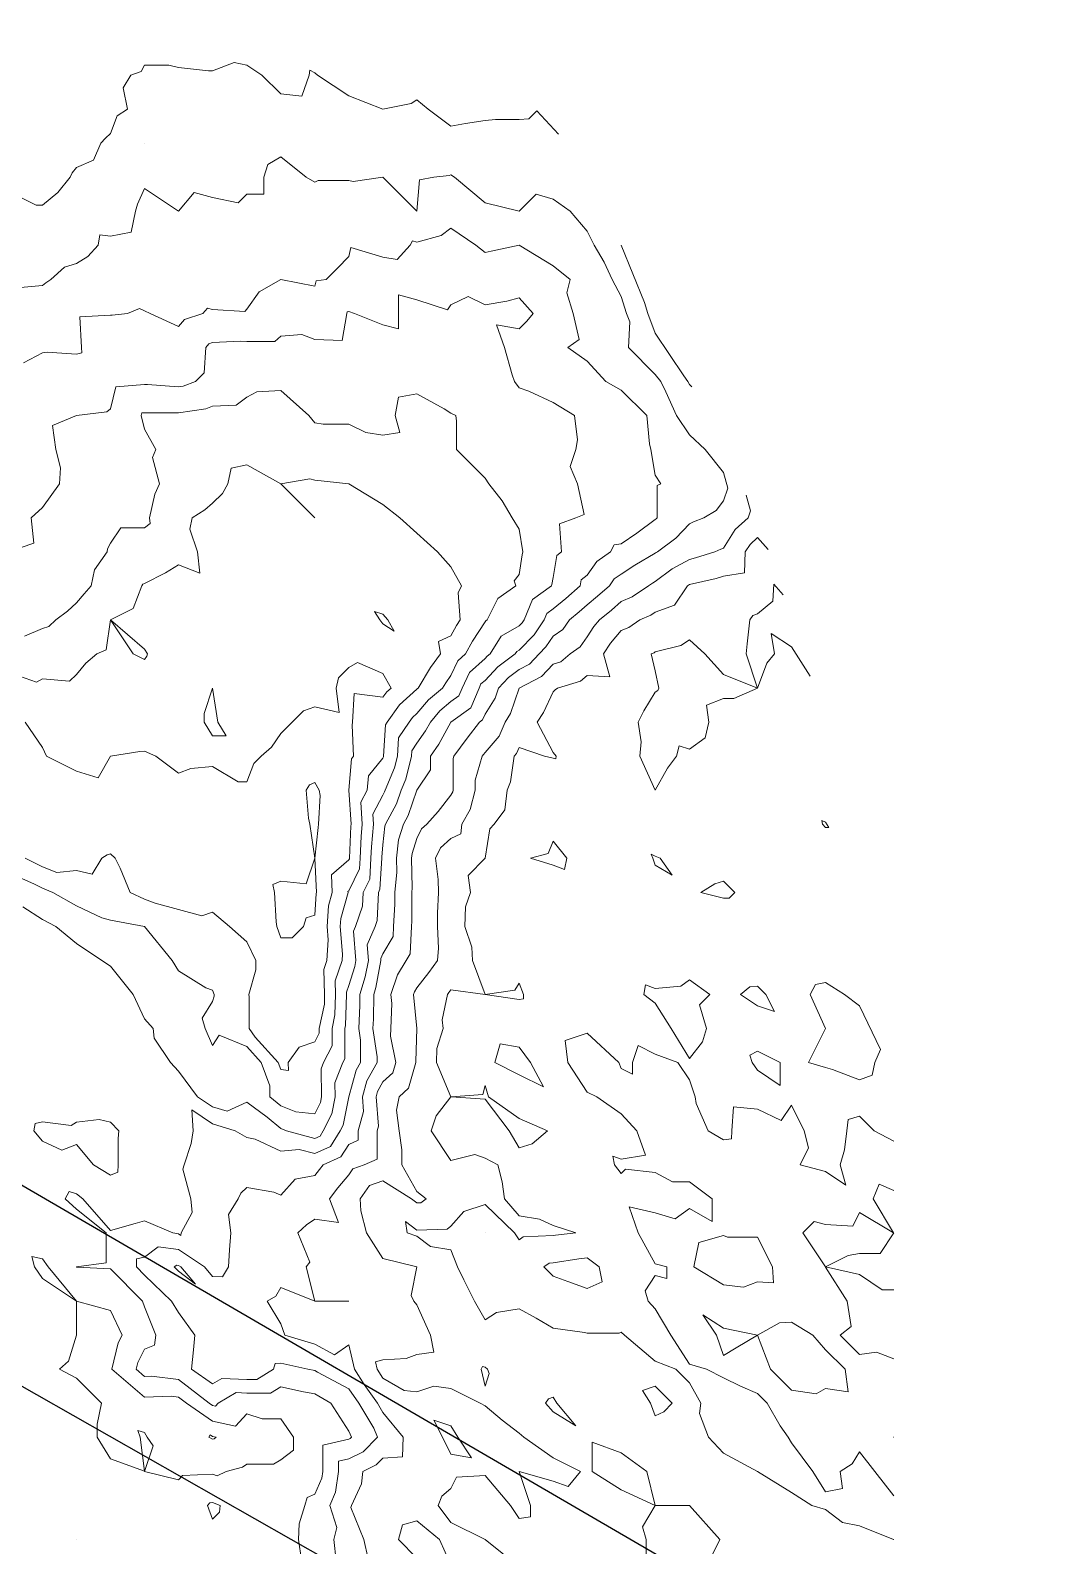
# Model space of a CAD drawing. Extents: x 532589 to 538856, y 6045658 to 6049082.
# Drawn here: x 538254 to 538856, y 6047187 to 6048073 of the extents above; entities that cross this region are included whole.
import ezdxf

# ---------------------------------------------------------------- set-up
doc = ezdxf.new("R2010")
doc.units = 0
doc.header["$LTSCALE"] = 5
doc.layers.add('C-TOPO-MAJR', color=7, linetype='Continuous', lineweight=15, true_color=0xd3aa5f)
doc.layers.add('C-TOPO-MINR', color=7, linetype='Continuous', lineweight=13, true_color=0xe9d5af)
doc.layers.add('F-RW', color=190, linetype='Continuous')

msp = doc.modelspace()

# ---------------------------------------------------------------- linework, layer by layer
at = {"layer": 'C-TOPO-MAJR', "color": 9, "true_color": 0xbfbfbf, "flags": 128}
for points, elevation in [([(538562.769, 6048012.048), (538550.149, 6048025.763), (538545.407, 6048021.025), (538539.72, 6048020.59), (538525.934, 6048020.59), (538519.812, 6048020.08), (538508.434, 6048018.181), (538499.904, 6048016.758), (538486.636, 6048026.712), (538479.995, 6048032.145), (538476.675, 6048030.033), (538460.087, 6048026.712), (538440.179, 6048034.456), (538421.931, 6048046.621), (538420.27, 6048047.866), (538417.424, 6048049.467), (538416.949, 6048046.621), (538412.799, 6048034.184), (538400.362, 6048035.559), (538389.3, 6048046.621), (538380.454, 6048052.307), (538373.217, 6048053.857), (538360.545, 6048049.111), (538358.055, 6048049.111), (538340.637, 6048051.048), (538334.944, 6048052.314), (538320.729, 6048052.314), (538318.736, 6048048.613), (538312.765, 6048046.621), (538308.292, 6048039.149), (538310.774, 6048026.712), (538304.801, 6048022.732), (538300.82, 6048012.497), (538297.974, 6048009.651), (538295.127, 6048006.804), (538290.866, 6047996.85), (538280.912, 6047992.589), (538278.422, 6047989.386), (538277.29, 6047986.896), (538269.965, 6047977.935), (538261.004, 6047970.609), (538257.382, 6047970.609), (538241.095, 6047978.75)], 4295), ([(538599.445, 6047947.079), (538613.019, 6047913.597), (538614.998, 6047907.262), (538619.353, 6047895.648), (538635.94, 6047870.767), (538638.465, 6047867.446), (538639.262, 6047865.785), (538640.795, 6047864.38)], 4295), ([(538504.05, 6047743.849), (538506.124, 6047747.996), (538499.904, 6047759.057), (538491.943, 6047767.904), (538479.995, 6047778.764), (538470.041, 6047787.812), (538460.087, 6047795.467), (538440.179, 6047807.721), (538420.27, 6047809.713), (538417.424, 6047810.567), (538400.362, 6047807.721), (538420.27, 6047787.812), (538400.362, 6047807.721), (538380.454, 6047818.782), (538371.405, 6047816.769), (538369.392, 6047807.721), (538366.232, 6047802.034), (538360.545, 6047796.352), (538355.947, 6047792.411), (538348.6, 6047787.812), (538347.28, 6047781.17), (538351.699, 6047767.904), (538353.074, 6047755.467), (538340.637, 6047760.249), (538333.052, 6047755.581), (538320.729, 6047749.419), (538319.732, 6047748.992), (538319.196, 6047747.996), (538314.093, 6047734.724), (538300.82, 6047728.087), (538320.729, 6047711.026), (538322.54, 6047708.179), (538322.057, 6047706.851), (538320.729, 6047704.858), (538314.093, 6047708.179), (538300.82, 6047728.087), (538298.33, 6047710.67), (538292.857, 6047708.179), (538286.345, 6047702.747), (538280.912, 6047696.234), (538276.928, 6047692.255), (538261.004, 6047693.703), (538257.488, 6047691.787), (538241.095, 6047697.459)], 4300), ([(538672.442, 6047801.085), (538675.097, 6047791.794), (538673.648, 6047787.812), (538666.094, 6047780.888), (538659.17, 6047770.118), (538657.576, 6047769.498), (538654.189, 6047767.904), (538642.881, 6047764.285), (538639.262, 6047763.481), (538629.308, 6047757.95), (538619.353, 6047750.486), (538617.78, 6047749.569), (538615.369, 6047747.996), (538605.902, 6047741.539), (538599.445, 6047738.808), (538593.756, 6047733.776), (538586.777, 6047728.087), (538583.422, 6047724.202), (538579.537, 6047718.133), (538575.452, 6047712.264), (538569.583, 6047708.179), (538564.179, 6047703.628), (538559.628, 6047702.28), (538552.874, 6047695.026), (538539.72, 6047688.271), (538534.744, 6047673.339), (538531.609, 6047668.363), (538527.979, 6047660.195), (538519.812, 6047650.668), (538518.863, 6047649.403), (538518.151, 6047648.454), (538514.03, 6047634.327), (538514.03, 6047628.546), (538511.134, 6047617.316), (538506.276, 6047608.638), (538505.592, 6047602.949), (538499.904, 6047600.253), (538493.821, 6047594.812), (538490.78, 6047588.729), (538492.319, 6047576.406), (538492.664, 6047568.821), (538492.112, 6047556.704), (538492.112, 6047548.913), (538492.664, 6047536.244), (538491.939, 6047529.004), (538487.022, 6047521.977), (538479.995, 6047513.081), (538478.501, 6047510.59), (538478.003, 6047509.096), (538479.995, 6047489.188), (538479.257, 6047470.017), (538479.409, 6047469.279), (538475.019, 6047454.347), (538469.566, 6047449.371), (538468.048, 6047441.41), (538469.698, 6047429.463), (538471.237, 6047418.313), (538471.237, 6047409.554), (538479.995, 6047393.916), (538485.428, 6047389.646), (538482.294, 6047387.347), (538479.995, 6047387.255), (538476.849, 6047389.646), (538460.087, 6047400.262), (538452.319, 6047397.414), (538446.816, 6047389.646), (538447.103, 6047382.721), (538450.452, 6047369.738), (538460.087, 6047354.805), (538479.995, 6047349.829), (538476.674, 6047333.242), (538478.183, 6047329.921), (538479.995, 6047327.707), (538487.96, 6047310.013), (538489.949, 6047300.059), (538479.995, 6047298.635), (538473.709, 6047296.391), (538460.087, 6047295.633), (538455.76, 6047294.432), (538456.77, 6047290.104), (538460.087, 6047284.867), (538472.524, 6047277.667), (538479.995, 6047276.837), (538489.949, 6047280.15), (538499.904, 6047278.727), (538516.965, 6047270.196), (538519.812, 6047268.663), (538529.766, 6047260.242), (538539.72, 6047252.778), (538542.567, 6047250.288), (538559.628, 6047238.34), (538575.55, 6047230.379), (538568.475, 6047221.533), (538559.628, 6047224.693), (538539.72, 6047230.379), (538546.356, 6047210.471), (538546.356, 6047203.835), (538539.72, 6047202.816), (538534.745, 6047210.471), (538519.812, 6047228.036), (538503.224, 6047227.059), (538499.904, 6047220.425), (538494.471, 6047215.904), (538492.432, 6047210.471), (538499.904, 6047200.517), (538519.812, 6047190.563), (538539.72, 6047174.639)], 4295), ([(538241.095, 6047580.491), (538256.028, 6047573.796), (538261.004, 6047571.308), (538267.126, 6047568.821), (538280.912, 6047561.03), (538295.841, 6047553.892), (538300.82, 6047552.648), (538320.729, 6047548.913), (538336.846, 6047529.004), (538340.637, 6047522.882), (538356.559, 6047513.082), (538360.545, 6047511.586), (538361.542, 6047509.096), (538361.542, 6047508.1), (538360.545, 6047505.109), (538354.423, 6047495.31), (538356.123, 6047489.188), (538360.545, 6047479.233), (538364.336, 6047485.397), (538380.454, 6047478.68), (538388.915, 6047469.279), (538393.99, 6047455.743), (538393.99, 6047449.371), (538400.362, 6047444.061), (538409.212, 6047440.521), (538420.27, 6047439.417), (538423.588, 6047446.054), (538424.251, 6047449.371), (538423.928, 6047465.622), (538425.391, 6047469.279), (538430.412, 6047479.045), (538430.412, 6047489.188), (538432.091, 6047497.275), (538432.472, 6047509.096), (538432.215, 6047517.059), (538436.196, 6047529.004), (538436.445, 6047532.738), (538435.201, 6047548.913), (538435.473, 6047553.618), (538439.715, 6047568.821), (538439.693, 6047569.307), (538440.179, 6047569.727), (538446.419, 6047582.489), (538446.815, 6047588.729), (538447.418, 6047601.398), (538448.011, 6047608.638), (538447.164, 6047621.56), (538450.941, 6047628.546), (538451.626, 6047637.007), (538460.087, 6047647.347), (538460.414, 6047648.127), (538460.494, 6047648.454), (538461.618, 6047666.832), (538462.654, 6047668.363), (538469.853, 6047678.505), (538479.995, 6047687.559), (538480.322, 6047687.944), (538480.707, 6047688.271), (538487.958, 6047700.216), (538493.777, 6047708.179), (538492.664, 6047715.419), (538499.904, 6047718.797), (538503.145, 6047724.846), (538505.264, 6047728.087), (538504.05, 6047743.849)], 4300), ([(538521.235, 6047290.104), (538519.812, 6047291.277), (538518.279, 6047291.637), (538517.598, 6047290.104), (538519.812, 6047280.15), (538522.302, 6047287.614), (538521.235, 6047290.104)], 4295), ([(538561.843, 6047270.196), (538559.628, 6047273.818), (538556.972, 6047272.853), (538555.201, 6047270.196), (538559.628, 6047265.215), (538572.901, 6047256.924), (538561.843, 6047270.196)], 4295), ([(538361.376, 6047249.457), (538362.537, 6047250.288), (538360.545, 6047250.741), (538359.122, 6047251.711), (538358.332, 6047250.288), (538360.545, 6047249.239), (538361.376, 6047249.457)], 4300), ([(538503.888, 6047250.288), (538499.904, 6047256.928), (538489.949, 6047260.242), (538494.924, 6047250.288), (538499.904, 6047240.334), (538511.849, 6047238.343), (538503.888, 6047250.288)], 4295), ([(538651.208, 6047178.616), (538657.178, 6047190.563), (538639.262, 6047210.471), (538619.353, 6047210.471), (538614.373, 6047230.379), (538599.445, 6047241.24), (538582.383, 6047247.441), (538582.383, 6047230.379), (538599.445, 6047219.519), (538619.353, 6047210.471), (538611.882, 6047198.034), (538613.921, 6047190.563), (538613.921, 6047176.087), (538612.713, 6047170.654), (538619.353, 6047160.7), (538629.308, 6047160.7), (538639.262, 6047156.722), (538650.877, 6047159.04), (538649.982, 6047170.654), (538651.208, 6047178.616)], 4295), ([(538499.904, 6047175.632), (538493.263, 6047190.563), (538479.995, 6047201.423), (538471.464, 6047199.094), (538469.135, 6047190.563), (538479.995, 6047179.703)], 4295)]:
    msp.add_lwpolyline(points, dxfattribs=dict(at, elevation=elevation))
at = {"layer": 'C-TOPO-MINR', "color": 254, "true_color": 0xd9d9d9, "flags": 128}
for points, elevation in [([(538320.732, 6048006.804), (538320.729, 6048006.806), (538320.728, 6048006.805), (538320.727, 6048006.804), (538320.729, 6048006.792), (538320.733, 6048006.799), (538320.732, 6048006.804)], 4296), ([(538602.556, 6047907.262), (538599.445, 6047917.219), (538594.209, 6047927.171), (538589.493, 6047937.122), (538583.518, 6047947.079), (538579.537, 6047955.375), (538569.584, 6047966.987), (538559.628, 6047973.957), (538549.673, 6047976.943), (538539.72, 6047966.991), (538539.717, 6047966.99), (538519.812, 6047971.961), (538501.898, 6047986.896), (538499.904, 6047988.226), (538498.853, 6047987.946), (538489.937, 6047986.896), (538481.526, 6047985.365), (538479.995, 6047967.012), (538460.111, 6047986.896), (538460.087, 6047986.898), (538460.085, 6047986.897), (538460.063, 6047986.896), (538442.666, 6047984.408), (538440.179, 6047984.905), (538422.261, 6047984.905), (538420.27, 6047984.053), (538415.292, 6047986.896), (538400.362, 6047998.836), (538392.897, 6047994.361), (538390.414, 6047986.896), (538390.414, 6047976.935), (538380.454, 6047976.935), (538375.48, 6047971.961), (538360.545, 6047974.951), (538349.683, 6047977.85), (538340.637, 6047966.992), (538340.625, 6047966.999), (538320.729, 6047980.257), (538316.538, 6047971.178), (538315.42, 6047966.987), (538312.984, 6047954.824), (538300.82, 6047952.388), (538294.696, 6047953.203), (538293.582, 6047947.079), (538287.547, 6047940.444), (538280.912, 6047936.36), (538273.884, 6047934.199), (538265.981, 6047927.171), (538262.995, 6047925.179), (538261.004, 6047923.549), (538246.075, 6047922.191)], 4296), ([(538571.393, 6047907.262), (538567.593, 6047919.206), (538569.587, 6047927.171), (538559.628, 6047935.136), (538539.726, 6047947.079), (538539.72, 6047947.081), (538539.717, 6047947.082), (538539.704, 6047947.079), (538523.326, 6047943.565), (538519.812, 6047942.813), (538514.381, 6047947.079), (538499.904, 6047957.032), (538494.216, 6047952.766), (538479.995, 6047948.888), (538477.342, 6047949.732), (538476.016, 6047947.079), (538468.468, 6047938.697), (538460.087, 6047940.154), (538441.421, 6047945.836), (538440.179, 6047940.446), (538433.548, 6047933.801), (538426.904, 6047927.171), (538421.174, 6047926.267), (538420.27, 6047923.194), (538400.41, 6047927.171), (538400.362, 6047927.175), (538400.359, 6047927.174), (538400.355, 6047927.171), (538387.786, 6047919.838), (538380.454, 6047909.746), (538379.286, 6047908.43), (538360.545, 6047909.473), (538357.485, 6047910.322), (538354.863, 6047907.262), (538344.193, 6047903.706), (538340.637, 6047899.602), (538324.038, 6047907.262), (538320.729, 6047908.681), (538317.89, 6047910.101), (538310.781, 6047907.262), (538301.867, 6047906.216), (538300.82, 6047906.158), (538283.007, 6047905.167), (538283.899, 6047887.354), (538284.056, 6047884.21), (538280.912, 6047883.372), (538263.847, 6047884.511), (538261.004, 6047884.292), (538250.054, 6047878.396)], 4297), ([(538548.02, 6047907.262), (538539.72, 6047916.312), (538532.607, 6047914.375), (538519.812, 6047912.24), (538509.856, 6047917.219), (538499.904, 6047912.235), (538497.915, 6047909.251), (538479.995, 6047915.224), (538469.14, 6047918.118), (538469.14, 6047907.262), (538469.14, 6047898.21), (538460.087, 6047900.626), (538443.492, 6047907.262), (538440.179, 6047908.309), (538439.275, 6047908.166), (538439.009, 6047907.262), (538436.196, 6047891.337), (538420.27, 6047892.096), (538412.61, 6047895.015), (538400.362, 6047893.993), (538396.899, 6047890.817), (538380.454, 6047890.817), (538376.833, 6047890.975), (538360.545, 6047890.198), (538358.412, 6047889.487), (538356.564, 6047887.354), (538355.567, 6047872.424), (538350.59, 6047867.446), (538343.292, 6047864.791), (538340.637, 6047864.383), (538322.386, 6047865.788), (538320.729, 6047865.788), (538303.883, 6047864.383), (538300.82, 6047851.514), (538298.611, 6047849.747), (538280.961, 6047847.537), (538280.924, 6047847.525), (538280.912, 6047847.533), (538266.861, 6047841.68), (538268.967, 6047827.629), (538271.621, 6047817.011), (538270.957, 6047807.721), (538261.004, 6047793.787), (538254.368, 6047787.812), (538256.029, 6047772.879), (538241.12, 6047767.904)], 4298), ([(538412.531, 6047178.394), (538410.791, 6047190.563), (538411.22, 6047199.613), (538414.413, 6047210.471), (538415.745, 6047214.996), (538420.27, 6047217.108), (538424.334, 6047226.316), (538424.901, 6047230.379), (538424.901, 6047245.657), (538440.179, 6047249.15), (538440.944, 6047249.522), (538441.71, 6047250.288), (538440.179, 6047253.907), (538429.639, 6047270.196), (538420.27, 6047275.688), (538413.634, 6047276.832), (538400.362, 6047279.829), (538394.389, 6047276.169), (538380.454, 6047276.169), (538374.232, 6047276.418), (538363.863, 6047270.196), (538362.302, 6047268.44), (538360.545, 6047268.839), (538358.555, 6047270.196), (538340.637, 6047283.978), (538324.826, 6047286.007), (538320.729, 6047285.883), (538315.753, 6047290.104), (538316.748, 6047294.085), (538320.729, 6047301.713), (538326.585, 6047304.156), (538327.367, 6047310.013), (538320.729, 6047326.612), (538319.626, 6047329.921), (538300.82, 6047348.726), (538280.915, 6047349.826), (538280.912, 6047349.827), (538280.91, 6047349.829), (538280.905, 6047349.836), (538280.912, 6047349.836), (538298.337, 6047352.313), (538298.337, 6047369.738), (538280.912, 6047383.674), (538274.275, 6047389.646), (538276.647, 6047393.911), (538280.912, 6047392.631), (538284.645, 6047389.646), (538300.82, 6047371.156), (538315.197, 6047375.269), (538320.729, 6047376.849), (538337.324, 6047369.738), (538340.637, 6047369.275), (538342.057, 6047368.318), (538342.166, 6047369.738), (538348.599, 6047381.684), (538347.877, 6047389.646), (538343.125, 6047407.066), (538343.954, 6047409.554), (538348.1, 6047421.999), (538349.168, 6047429.463), (538348.297, 6047441.71), (538360.545, 6047433.444), (538373.815, 6047429.463), (538380.454, 6047425.48), (538385.431, 6047424.485), (538400.362, 6047417.518), (538411.222, 6047418.602), (538420.27, 6047416.19), (538429.459, 6047420.274), (538435.202, 6047429.463), (538436.86, 6047432.781), (538440.178, 6047449.371), (538440.178, 6047449.372), (538440.179, 6047449.374), (538444.533, 6047464.925), (538446.976, 6047469.279), (538446.976, 6047482.39), (538445.985, 6047489.188), (538446.55, 6047502.725), (538446.68, 6047509.096), (538449.822, 6047519.361), (538451.607, 6047529.004), (538450.929, 6047538.162), (538455.537, 6047548.913), (538456.699, 6047552.301), (538457.432, 6047568.821), (538458.304, 6047570.604), (538459.455, 6047588.729), (538459.484, 6047589.332), (538460.087, 6047596.688), (538461.282, 6047607.443), (538461.659, 6047608.638), (538467.982, 6047620.651), (538470.736, 6047628.546), (538473.469, 6047635.073), (538476.746, 6047648.454), (538476.933, 6047651.517), (538479.995, 6047656.038), (538485.069, 6047663.289), (538487.838, 6047668.363), (538493.377, 6047674.889), (538499.904, 6047680.428), (538504.443, 6047683.731), (538506.373, 6047688.271), (538510.701, 6047697.381), (538519.812, 6047705.609), (538521.057, 6047706.934), (538522.762, 6047708.179), (538529.313, 6047718.586), (538539.72, 6047724.531), (538541.467, 6047726.34), (538542.649, 6047728.087), (538547.6, 6047740.116), (538558.636, 6047747.996), (538558.765, 6047748.859), (538559.628, 6047752.962), (538561.762, 6047765.771), (538564.607, 6047767.904), (538563.248, 6047784.193), (538572.912, 6047787.812), (538577.732, 6047789.618), (538573.849, 6047807.721), (538569.584, 6047817.673), (538572.906, 6047827.629), (538573.854, 6047833.312), (538572.075, 6047847.537), (538559.628, 6047855.198), (538545.403, 6047861.763), (538539.72, 6047863.829), (538537.067, 6047867.446), (538535.741, 6047871.425), (538531.186, 6047887.354), (538526.447, 6047900.627), (538539.72, 6047898.213), (538544.246, 6047902.736), (538548.02, 6047907.262)], 4298), ([(538432.715, 6047178.118), (538431.331, 6047190.563), (538433.254, 6047197.487), (538429.053, 6047210.471), (538432.46, 6047218.19), (538434.161, 6047230.379), (538434.161, 6047236.397), (538440.179, 6047237.773), (538448.601, 6047241.865), (538457.023, 6047250.288), (538454.777, 6047255.598), (538446.098, 6047270.196), (538440.179, 6047278.619), (538421.927, 6047288.448), (538420.27, 6047289.419), (538416.293, 6047290.104), (538400.362, 6047293.567), (538397.044, 6047293.423), (538396.17, 6047290.104), (538386.426, 6047284.132), (538380.454, 6047284.132), (538365.937, 6047284.713), (538360.545, 6047281.478), (538348.221, 6047290.104), (538349.293, 6047301.356), (538350.116, 6047310.013), (538340.637, 6047323.283), (538336.488, 6047329.921), (538320.729, 6047345.053), (538315.953, 6047349.829), (538315.953, 6047354.605), (538320.729, 6047355.516), (538328.799, 6047361.667), (538340.637, 6047360.016), (538355.741, 6047349.829), (538360.545, 6047344.257), (538366.35, 6047344.025), (538369.834, 6047349.829), (538370.499, 6047359.784), (538371.163, 6047369.738), (538369.737, 6047380.455), (538375.479, 6047389.646), (538377.136, 6047392.963), (538380.454, 6047396.281), (538396.385, 6047393.623), (538400.362, 6047391.856), (538408.742, 6047401.174), (538420.27, 6047403.333), (538422.961, 6047406.863), (538425.248, 6047409.554), (538435.585, 6047414.148), (538440.179, 6047421.499), (538445.709, 6047423.932), (538445.709, 6047429.463), (538448.834, 6047440.715), (538448.141, 6047449.371), (538450.754, 6047458.704), (538456.689, 6047469.279), (538456.689, 6047472.678), (538454.28, 6047489.188), (538454.513, 6047494.762), (538454.806, 6047509.096), (538456.043, 6047513.139), (538458.981, 6047529.004), (538458.892, 6047530.199), (538460.087, 6047532.986), (538466.06, 6047542.939), (538466.375, 6047548.913), (538467.054, 6047561.853), (538467.054, 6047568.821), (538468.232, 6047580.584), (538468.051, 6047588.729), (538469.245, 6047599.48), (538472.137, 6047608.638), (538474.847, 6047613.786), (538479.995, 6047628.543), (538479.997, 6047628.544), (538479.998, 6047628.546), (538487.959, 6047640.491), (538487.959, 6047648.454), (538492.876, 6047655.482), (538499.904, 6047668.36), (538499.905, 6047668.361), (538499.906, 6047668.363), (538511.429, 6047676.746), (538516.328, 6047688.271), (538517.45, 6047690.632), (538519.812, 6047692.765), (538527.278, 6047700.713), (538537.508, 6047708.179), (538538.363, 6047709.537), (538539.72, 6047710.312), (538548.453, 6047719.355), (538554.359, 6047728.087), (538555.895, 6047731.821), (538559.628, 6047734.486), (538567.046, 6047740.578), (538575.388, 6047747.996), (538575.98, 6047751.552), (538579.537, 6047754.219), (538585.152, 6047762.289), (538593.222, 6047767.904), (538595.296, 6047772.053), (538599.445, 6047772.646), (538608.547, 6047778.711), (538619.353, 6047786.819), (538619.921, 6047787.245), (538620.457, 6047787.812), (538620.457, 6047806.618), (538622.663, 6047807.721), (538619.353, 6047812.687), (538616.756, 6047827.629), (538616.035, 6047830.948), (538614.374, 6047847.537), (538599.445, 6047862.467), (538590.395, 6047867.446), (538579.537, 6047879.391), (538568.158, 6047887.354), (538574.852, 6047892.039), (538571.393, 6047907.262)], 4297), ([(538451.554, 6047179.187), (538449.027, 6047190.563), (538441.425, 6047209.224), (538441.713, 6047210.471), (538447.515, 6047223.043), (538448.376, 6047230.379), (538456.258, 6047234.209), (538460.087, 6047238.038), (538471.463, 6047238.911), (538471.885, 6047250.288), (538460.087, 6047264.767), (538456.859, 6047270.196), (538449.229, 6047281.054), (538443.497, 6047290.104), (538440.179, 6047304.323), (538431.883, 6047298.4), (538420.27, 6047304.653), (538402.855, 6047310.013), (538400.362, 6047316.657), (538392.394, 6047329.921), (538397.517, 6047332.766), (538400.362, 6047337.889), (538420.258, 6047329.921), (538420.27, 6047329.918), (538420.282, 6047329.909), (538440.179, 6047329.909), (538440.182, 6047329.918), (538440.181, 6047329.921), (538440.179, 6047329.922), (538440.154, 6047329.945), (538420.27, 6047329.945), (538415.292, 6047349.829), (538417.427, 6047352.672), (538410.318, 6047369.738), (538415.493, 6047374.515), (538420.27, 6047377.701), (538434.049, 6047375.867), (538428.802, 6047389.646), (538433.723, 6047396.102), (538440.179, 6047403.698), (538442.607, 6047407.126), (538449.229, 6047409.554), (538456.77, 6047412.872), (538456.77, 6047429.463), (538457.491, 6047432.059), (538456.104, 6047449.371), (538456.976, 6047452.482), (538460.087, 6047458.027), (538465.97, 6047463.397), (538467.699, 6047469.279), (538464.511, 6047484.763), (538464.682, 6047489.188), (538465.249, 6047503.933), (538464.733, 6047509.096), (538468.547, 6047520.544), (538473.624, 6047529.004), (538476.014, 6047532.986), (538476.853, 6047548.913), (538477.009, 6047551.898), (538477.009, 6047568.821), (538477.281, 6047571.535), (538476.899, 6047588.729), (538477.208, 6047591.516), (538479.995, 6047600.342), (538482.76, 6047605.872), (538485.851, 6047608.638), (538492.439, 6047616.102), (538499.904, 6047625.705), (538500.923, 6047627.526), (538501.186, 6047628.546), (538501.186, 6047647.172), (538501.56, 6047648.454), (538509.384, 6047658.882), (538516.492, 6047668.363), (538518.414, 6047669.761), (538519.812, 6047673.049), (538525.695, 6047682.388), (538527.655, 6047688.271), (538533.499, 6047694.492), (538539.72, 6047699.032), (538545.764, 6047702.136), (538551.391, 6047708.179), (538555.438, 6047712.37), (538559.628, 6047718.566), (538565.243, 6047722.473), (538569.15, 6047728.087), (538574.853, 6047732.771), (538579.537, 6047736.936), (538585.63, 6047741.902), (538592.519, 6047747.996), (538595.361, 6047752.08), (538599.445, 6047754.921), (538607.302, 6047760.047), (538619.353, 6047767.073), (538619.828, 6047767.429), (538620.683, 6047767.904), (538631.298, 6047775.868), (538639.262, 6047784.301), (538641.649, 6047785.425), (538647.787, 6047787.812), (538654.976, 6047792.006), (538659.17, 6047797.771), (538661.824, 6047805.067), (538659.17, 6047814.356), (538648.553, 6047827.629), (538639.262, 6047836.34), (538631.795, 6047847.537), (538625.477, 6047861.322), (538622.538, 6047867.446), (538619.353, 6047871.636), (538603.635, 6047887.354), (538604.422, 6047902.286), (538602.556, 6047907.262)], 4296), ([(538541.452, 6047766.172), (538541.817, 6047767.904), (538539.72, 6047781.168), (538535.734, 6047787.812), (538529.754, 6047797.779), (538522.023, 6047807.721), (538519.812, 6047811.038), (538503.221, 6047827.629), (538503.221, 6047844.22), (538502.747, 6047847.537), (538499.904, 6047848.959), (538495.922, 6047851.519), (538479.995, 6047860.207), (538469.276, 6047858.256), (538467.325, 6047847.537), (538470.036, 6047837.588), (538460.087, 6047836.165), (538450.127, 6047837.589), (538440.179, 6047842.563), (538425.244, 6047842.563), (538420.27, 6047843.273), (538416.759, 6047847.537), (538400.362, 6047862.207), (538386.427, 6047861.473), (538380.454, 6047858.256), (538374.394, 6047853.597), (538360.545, 6047852.966), (538356.564, 6047851.518), (538340.637, 6047849.069), (538338.977, 6047849.197), (538320.729, 6047849.197), (538319.197, 6047849.069), (538318.832, 6047847.537), (538320.729, 6047839.569), (538327.363, 6047827.629), (538325.32, 6047823.038), (538329.577, 6047807.721), (538326.856, 6047801.593), (538323.571, 6047787.812), (538324.045, 6047784.496), (538320.729, 6047781.842), (538306.79, 6047781.842), (538300.82, 6047772.883), (538299.162, 6047769.563), (538298.829, 6047767.904), (538291.45, 6047757.366), (538289.445, 6047747.996), (538285.507, 6047743.401), (538280.912, 6047738.04), (538275.719, 6047733.28), (538268.967, 6047728.087), (538264.796, 6047724.296), (538261.004, 6047723.111), (538250.617, 6047718.566)], 4299), ([(538685.272, 6047769.232), (538679.078, 6047776.199), (538674.751, 6047772.232), (538671.968, 6047767.904), (538671.527, 6047755.548), (538659.17, 6047753.572), (538654.946, 6047752.22), (538639.262, 6047748.735), (538638.787, 6047748.471), (538638.153, 6047747.996), (538630.633, 6047736.716), (538619.353, 6047732.613), (538616.663, 6047730.778), (538610.303, 6047728.087), (538603.869, 6047723.664), (538599.445, 6047721.802), (538593.132, 6047714.492), (538589.091, 6047708.179), (538592.808, 6047694.908), (538579.537, 6047695.607), (538575.554, 6047692.253), (538562.116, 6047688.271), (538560.734, 6047687.165), (538559.628, 6047686.06), (538553.939, 6047674.052), (538550.259, 6047668.363), (538559.628, 6047650.665), (538561.438, 6047648.454), (538561.159, 6047646.923), (538559.628, 6047647.348), (538554.65, 6047648.454), (538539.72, 6047653.428), (538538.19, 6047649.985), (538536.877, 6047648.454), (538534.742, 6047633.524), (538532.692, 6047628.546), (538531.335, 6047617.023), (538525.242, 6047608.638), (538522.528, 6047605.922), (538519.812, 6047588.737), (538519.811, 6047588.73), (538519.809, 6047588.729), (538509.86, 6047578.773), (538511.28, 6047568.821), (538508.435, 6047560.289), (538508.014, 6047548.913), (538512.067, 6047536.749), (538512.475, 6047529.004), (538519.81, 6047509.098), (538499.904, 6047511.937), (538498.734, 6047510.265), (538497.81, 6047509.096), (538494.709, 6047494.382), (538495.309, 6047489.188), (538491.705, 6047477.478), (538491.456, 6047469.279), (538499.902, 6047449.372), (538499.901, 6047449.371), (538491.193, 6047438.173), (538488.287, 6047429.463), (538499.904, 6047412.042), (538513.838, 6047415.528), (538519.812, 6047413.538), (538527.28, 6047409.554), (538529.772, 6047399.594), (538531.194, 6047389.646), (538539.72, 6047379.698), (538551.66, 6047377.706), (538559.628, 6047374.162), (538572.893, 6047369.738), (538561.002, 6047368.364), (538559.628, 6047368.144), (538542.019, 6047367.439), (538539.72, 6047365.754), (538537.122, 6047369.738), (538519.812, 6047386.326), (538507.368, 6047382.182), (538499.904, 6047373.718), (538497.608, 6047372.033), (538479.995, 6047371.328), (538473.369, 6047376.364), (538474.311, 6047369.738), (538479.995, 6047367.93), (538487.949, 6047361.784), (538499.904, 6047359.79), (538503.638, 6047349.829), (538507.372, 6047342.361), (538513.589, 6047329.921), (538519.812, 6047318.864), (538526.447, 6047323.286), (538539.72, 6047325.33), (538549.668, 6047319.973), (538559.628, 6047313.996), (538578.006, 6047311.544), (538579.537, 6047311.184), (538598.274, 6047311.184), (538599.445, 6047311.671), (538601.255, 6047310.013), (538619.353, 6047294.701), (538631.308, 6047290.104), (538639.262, 6047282.151), (538645.9, 6047270.196), (538645.236, 6047264.222), (538650.46, 6047250.288), (538659.17, 6047240.996), (538679.075, 6047230.379), (538679.078, 6047230.378), (538679.087, 6047230.371), (538698.987, 6047217.939), (538710.941, 6047210.471), (538718.895, 6047207.986), (538728.84, 6047200.526), (538738.803, 6047198.531), (538758.7, 6047190.563), (538758.71, 6047190.561), (538758.71, 6047190.559), (538758.711, 6047190.559), (538758.71, 6047190.556), (538758.711, 6047190.558), (538758.71, 6047190.553)], 4294), ([(538249.631, 6047560.285), (538261.004, 6047552.893), (538268.967, 6047548.913), (538280.912, 6047538.96), (538295.842, 6047529.004), (538300.82, 6047525.685), (538314.094, 6047509.096), (538320.729, 6047494.872), (538325.701, 6047489.188), (538326.413, 6047483.503), (538335.898, 6047469.279), (538340.637, 6047464.303), (538351.697, 6047449.371), (538360.545, 6047443.399), (538369.077, 6047440.839), (538380.454, 6047446.226), (538392.408, 6047437.416), (538400.362, 6047430.788), (538403.675, 6047429.463), (538420.27, 6047425.038), (538423.334, 6047426.399), (538425.248, 6047429.463), (538430.224, 6047439.417), (538432.214, 6047449.371), (538432.053, 6047457.497), (538436.766, 6047469.279), (538437.925, 6047471.533), (538437.925, 6047489.188), (538438.312, 6047491.054), (538438.894, 6047509.096), (538438.852, 6047510.423), (538440.179, 6047514.405), (538443.6, 6047525.583), (538444.233, 6047529.004), (538442.966, 6047546.126), (538444.16, 6047548.913), (538448.227, 6047560.773), (538448.584, 6047568.821), (538452.361, 6047576.547), (538453.135, 6047588.729), (538453.451, 6047595.365), (538454.539, 6047608.638), (538454.15, 6047614.575), (538460.087, 6047625.558), (538461.117, 6047627.516), (538461.477, 6047628.546), (538466.941, 6047641.6), (538468.62, 6047648.454), (538469.275, 6047659.174), (538475.498, 6047668.363), (538477.365, 6047670.993), (538479.995, 6047673.34), (538486.849, 6047681.417), (538494.926, 6047688.271), (538496.806, 6047691.368), (538499.904, 6047695.607), (538503.952, 6047704.13), (538508.435, 6047708.179), (538512.405, 6047715.586), (538519.812, 6047726.917), (538520.264, 6047727.635), (538521.056, 6047728.087), (538527.279, 6047740.529), (538537.726, 6047747.996), (538536.87, 6047750.846), (538539.72, 6047754.64), (538541.452, 6047766.172)], 4299), ([(538694.12, 6047742.688), (538688.559, 6047748.943), (538688.037, 6047739.037), (538679.078, 6047731.705), (538676.426, 6047730.74), (538674.656, 6047728.087), (538673.106, 6047714.152), (538672.441, 6047708.179), (538679.07, 6047688.279), (538659.17, 6047696.237), (538648.314, 6047708.179), (538639.262, 6047716.477), (538634.284, 6047713.157), (538619.353, 6047709.42), (538618.618, 6047708.915), (538616.87, 6047708.179), (538619.353, 6047698.231), (538621.342, 6047688.271), (538620.883, 6047686.742), (538619.353, 6047685.785), (538612.719, 6047674.997), (538609.4, 6047668.363), (538611.056, 6047656.752), (538610.301, 6047648.454), (538619.345, 6047628.554), (538619.35, 6047628.546), (538619.353, 6047628.536), (538619.359, 6047628.54), (538619.359, 6047628.546), (538626.465, 6047641.343), (538631.797, 6047648.454), (538633.287, 6047654.429), (538639.262, 6047652.436), (538648.451, 6047659.173), (538650.639, 6047668.363), (538649.215, 6047678.317), (538659.17, 6047682.145), (538665.296, 6047682.145), (538679.078, 6047688.265), (538679.082, 6047688.267), (538679.085, 6047688.271), (538684.507, 6047702.75), (538689.031, 6047708.179), (538687.037, 6047720.129), (538698.987, 6047712.445), (538709.937, 6047695.238)], 4293), ([(538462.937, 6047728.087), (538460.087, 6047731.413), (538455.104, 6047733.071), (538458.274, 6047728.087), (538460.087, 6047725.871), (538466.731, 6047721.443), (538462.937, 6047728.087)], 4301), ([(538462.341, 6047686.017), (538464.866, 6047688.271), (538460.087, 6047696.803), (538445.156, 6047703.201), (538440.179, 6047700.211), (538434.208, 6047694.241), (538432.714, 6047688.271), (538434.494, 6047674.047), (538420.27, 6047677.212), (538413.635, 6047674.997), (538407.001, 6047668.363), (538403.681, 6047665.043), (538400.362, 6047661.724), (538395.053, 6047653.763), (538388.99, 6047648.454), (538384.722, 6047644.186), (538380.454, 6047633.529), (538375.47, 6047633.529), (538360.545, 6047642.48), (538347.878, 6047641.213), (538340.637, 6047638.495), (538327.355, 6047648.454), (538320.729, 6047651.295), (538318.077, 6047651.105), (538300.82, 6047648.456), (538300.818, 6047648.457), (538300.817, 6047648.454), (538293.582, 6047635.784), (538280.912, 6047639.743), (538263.497, 6047648.454), (538261.004, 6047653.437), (538251.043, 6047668.363)], 4301), ([(538251.048, 6047588.729), (538261.004, 6047583.75), (538269.389, 6047580.344), (538280.912, 6047581.701), (538290.102, 6047579.54), (538295.842, 6047588.729), (538298.829, 6047590.721), (538300.82, 6047591.384), (538303.475, 6047588.729), (538306.51, 6047583.04), (538312.433, 6047568.821), (538320.729, 6047564.839), (538326.951, 6047562.599), (538340.637, 6047558.866), (538354.326, 6047555.132), (538360.545, 6047557.204), (538370.497, 6047548.913), (538380.454, 6047539.862), (538385.883, 6047529.004), (538385.883, 6047523.575), (538381.625, 6047509.096), (538381.875, 6047507.674), (538381.875, 6047489.188), (538385.432, 6047484.209), (538398.87, 6047469.279), (538400.362, 6047465.299), (538404.953, 6047464.688), (538404.627, 6047469.279), (538411.147, 6047478.402), (538420.27, 6047481.443), (538422.9, 6047486.558), (538422.9, 6047489.188), (538425.869, 6047503.497), (538426.05, 6047509.096), (538425.579, 6047523.696), (538427.348, 6047529.004), (538428.151, 6047541.032), (538427.545, 6047548.913), (538428.233, 6047560.858), (538430.455, 6047568.821), (538429.982, 6047579.017), (538440.179, 6047587.822), (538440.476, 6047588.431), (538440.495, 6047588.729), (538441.385, 6047607.431), (538441.484, 6047608.638), (538440.179, 6047628.546), (538441.671, 6047646.962), (538442.892, 6047648.454), (538442.072, 6047666.469), (538442.387, 6047668.363), (538443.32, 6047685.13), (538460.087, 6047682.841), (538462.341, 6047686.017)], 4301), ([(538360.547, 6047688.269), (538360.55, 6047688.271), (538360.545, 6047688.273), (538360.543, 6047688.273), (538360.541, 6047688.271), (538355.573, 6047673.335), (538355.573, 6047668.363), (538360.545, 6047660.409), (538368.499, 6047660.409), (538363.605, 6047668.363), (538360.547, 6047688.269)], 4301), ([(538422.867, 6047628.546), (538420.27, 6047633.139), (538417.128, 6047631.688), (538415.294, 6047628.546), (538416.653, 6047612.255), (538417.428, 6047608.638), (538420.266, 6047588.733), (538420.262, 6047588.729), (538415.295, 6047573.796), (538400.362, 6047575.458), (538395.769, 6047573.414), (538396.629, 6047568.821), (538397.709, 6047551.565), (538398.022, 6047548.913), (538400.362, 6047542.282), (538406.993, 6047542.282), (538413.637, 6047548.913), (538415.298, 6047553.885), (538420.27, 6047555.546), (538420.994, 6047568.098), (538421.195, 6047568.821), (538420.271, 6047588.728), (538420.273, 6047588.729), (538422.165, 6047606.743), (538422.48, 6047608.638), (538423.413, 6047625.403), (538422.867, 6047628.546)], 4302), ([(538718.895, 6047609.882), (538716.684, 6047610.848), (538717.085, 6047608.638), (538718.895, 6047606.828), (538720.886, 6047606.647), (538718.895, 6047609.882)], 4294), ([(538566.259, 6047582.099), (538567.587, 6047588.729), (538559.628, 6047598.68), (538556.786, 6047591.572), (538546.354, 6047588.729), (538559.628, 6047584.75), (538566.259, 6047582.099)], 4293), ([(538622.197, 6047588.729), (538619.353, 6047589.973), (538616.866, 6047591.217), (538617.932, 6047588.729), (538619.353, 6047584.748), (538629.295, 6047578.787), (538622.197, 6047588.729)], 4294), ([(538662.49, 6047565.501), (538665.809, 6047568.821), (538659.17, 6047575.46), (538654.192, 6047573.799), (538645.906, 6047568.821), (538659.17, 6047565.501), (538662.49, 6047565.501)], 4294), ([(538645.236, 6047503.122), (538651.217, 6047509.096), (538639.262, 6047517.632), (538634.282, 6047514.076), (538619.353, 6047512.717), (538613.664, 6047514.786), (538612.715, 6047509.096), (538619.353, 6047504.118), (538628.543, 6047489.188), (538639.262, 6047471.773), (538647.004, 6047481.446), (538649.214, 6047489.188), (538645.236, 6047503.122)], 4294), ([(538542.208, 6047506.609), (538542.208, 6047509.096), (538539.72, 6047515.737), (538537.233, 6047511.583), (538519.836, 6047509.096), (538539.72, 6047506.253), (538542.208, 6047506.609)], 4294), ([(538684.056, 6047509.096), (538679.078, 6047514.074), (538674.654, 6047513.52), (538669.115, 6047509.096), (538679.078, 6047502.457), (538689.042, 6047499.133), (538684.056, 6047509.096)], 4294), ([(538751.055, 6047476.936), (538738.803, 6047502.461), (538729.954, 6047509.096), (538718.895, 6047516.205), (538713.042, 6047514.949), (538709.849, 6047509.096), (538718.895, 6047489.192), (538718.898, 6047489.188), (538718.901, 6047489.182), (538718.895, 6047489.163), (538712.254, 6047475.921), (538708.953, 6047469.279), (538718.895, 6047466.436), (538722.877, 6047465.298), (538738.803, 6047459.321), (538746.045, 6047462.038), (538747.655, 6047469.279), (538751.055, 6047476.936)], 4294), ([(538758.712, 6047423.339), (538747.34, 6047429.463), (538738.803, 6047437.999), (538732.165, 6047436.101), (538731.335, 6047429.463), (538729.952, 6047418.406), (538727.421, 6047409.554), (538730.835, 6047397.614), (538718.895, 6047405.574), (538703.965, 6047409.554), (538708.947, 6047419.502), (538706.455, 6047429.463), (538698.987, 6047444.388), (538693.013, 6047435.436), (538679.078, 6047442.034), (538665.026, 6047443.515), (538664.147, 6047429.463), (538663.854, 6047424.779), (538659.17, 6047424.154), (538650.321, 6047429.463), (538643.243, 6047445.389), (538642.579, 6047449.371), (538639.262, 6047459.313), (538632.618, 6047469.279), (538619.353, 6047474.257), (538609.39, 6047479.243), (538606.089, 6047469.279), (538606.089, 6047462.635), (538599.445, 6047465.954), (538598.02, 6047469.279), (538579.537, 6047486.536), (538566.598, 6047482.218), (538568.284, 6047469.279), (538579.537, 6047452.022), (538585.221, 6047449.371), (538599.445, 6047439.419), (538608.496, 6047429.463), (538613.664, 6047415.244), (538599.445, 6047412.872), (538594.467, 6047414.533), (538595.463, 6047409.554), (538599.445, 6047404.576), (538601.933, 6047407.067), (538619.353, 6047405.13), (538629.317, 6047399.591), (538639.262, 6047399.591), (538652.529, 6047389.646), (538652.529, 6047376.379), (538639.262, 6047383.962), (538630.97, 6047378.029), (538619.353, 6047381.448), (538604.036, 6047385.055), (538609.397, 6047369.738), (538619.353, 6047351.642), (538625.998, 6047349.829), (538625.998, 6047343.185), (538619.353, 6047344.846), (538613.38, 6047335.895), (538615.085, 6047329.921), (538619.353, 6047325.324), (538628.403, 6047310.013), (538639.262, 6047292.945), (538649.207, 6047290.104), (538659.17, 6047285.127), (538669.133, 6047280.141), (538679.078, 6047275.88), (538684.763, 6047270.196), (538692.345, 6047256.929), (538696.996, 6047250.288), (538698.987, 6047246.97), (538711.427, 6047230.379), (538718.895, 6047218.425), (538728.855, 6047220.419), (538727.431, 6047230.379), (538734.38, 6047234.803), (538738.803, 6047241.752), (538747.653, 6047230.379), (538758.712, 6047216.155)], 4294), ([(538546.355, 6047469.279), (538539.72, 6047478.325), (538528.661, 6047480.338), (538525.496, 6047469.279), (538539.72, 6047462.17), (538553.944, 6047455.055), (538546.355, 6047469.279)], 4294), ([(538679.078, 6047475.918), (538674.654, 6047473.704), (538676.015, 6047469.279), (538679.078, 6047464.855), (538692.343, 6047456.015), (538692.343, 6047469.279), (538679.078, 6047475.918)], 4294), ([(538547.373, 6047421.81), (538556.303, 6047429.463), (538539.72, 6047436.572), (538521.803, 6047449.371), (538519.812, 6047456.012), (538518.485, 6047450.698), (538499.928, 6047449.371), (538519.812, 6047447.84), (538533.867, 6047429.463), (538539.72, 6047419.511), (538547.373, 6047421.81)], 4294), ([(538305.417, 6047424.866), (538305.8, 6047429.463), (538300.82, 6047434.443), (538294.182, 6047436.101), (538280.912, 6047434.44), (538277.848, 6047432.526), (538261.004, 6047434.774), (538256.81, 6047433.657), (538256.024, 6047429.463), (538261.004, 6047423.333), (538272.386, 6047418.08), (538280.912, 6047421.494), (538290.86, 6047409.554), (538300.82, 6047403.581), (538305.088, 6047405.286), (538305.417, 6047409.554), (538305.417, 6047424.866)], 4299), ([(538758.712, 6047394.62), (538750.186, 6047398.172), (538746.772, 6047389.646), (538758.7, 6047369.75), (538738.803, 6047381.678), (538734.823, 6047373.718), (538718.895, 6047374.714), (538712.26, 6047376.372), (538705.626, 6047369.738), (538718.883, 6047349.841), (538718.892, 6047349.829), (538718.895, 6047349.827), (538731.467, 6047329.921), (538733.827, 6047314.989), (538727.431, 6047310.013), (538738.803, 6047298.64), (538748.753, 6047300.063), (538758.712, 6047296.234)], 4294), ([(538519.812, 6047369.74), (538519.81, 6047369.739), (538519.809, 6047369.738), (538519.812, 6047369.731), (538519.818, 6047369.732), (538519.814, 6047369.738), (538519.812, 6047369.74)], 4293), ([(538687.789, 6047349.829), (538679.078, 6047367.25), (538661.658, 6047367.25), (538659.17, 6047368.316), (538644.789, 6047364.21), (538641.917, 6047349.829), (538659.17, 6047339.476), (538670.934, 6047338.065), (538679.078, 6047341.119), (538688.37, 6047340.538), (538687.789, 6047349.829)], 4294), ([(538758.712, 6047369.726), (538750.744, 6047357.798), (538738.803, 6047357.798), (538732.165, 6047356.468), (538718.907, 6047349.829), (538738.803, 6047345.405), (538752.068, 6047336.565), (538758.712, 6047336.565)], 4294), ([(538264.323, 6047349.829), (538261.004, 6047354.516), (538254.874, 6047355.959), (538256.317, 6047349.829), (538261.004, 6047343.192), (538280.906, 6047329.927), (538264.323, 6047349.829)], 4299), ([(538342.011, 6047349.829), (538340.637, 6047350.756), (538339.56, 6047350.906), (538338.148, 6047349.829), (538340.637, 6047347.486), (538350.6, 6047339.866), (538342.011, 6047349.829)], 4296), ([(538586.504, 6047349.829), (538579.537, 6047355.188), (538574.733, 6047354.633), (538559.628, 6047352.218), (538557.332, 6047352.126), (538554.2, 6047349.829), (538559.628, 6047344.4), (538568.158, 6047341.3), (538579.537, 6047337.164), (538588.245, 6047341.122), (538586.504, 6047349.829)], 4293), ([(538407.827, 6047242.823), (538407.827, 6047250.288), (538400.362, 6047261.146), (538389.504, 6047261.146), (538380.454, 6047263.974), (538374.014, 6047256.728), (538360.545, 6047259.79), (538345.282, 6047270.196), (538340.637, 6047273.769), (538336.538, 6047274.295), (538320.729, 6047273.815), (538301.531, 6047290.104), (538305.371, 6047305.462), (538307.746, 6047310.013), (538300.82, 6047324.494), (538280.915, 6047329.918), (538280.915, 6047310.013), (538280.936, 6047309.988), (538280.912, 6047310.007), (538276.226, 6047294.791), (538270.953, 6047290.104), (538280.912, 6047284.793), (538295.509, 6047270.196), (538293.078, 6047258.03), (538293.078, 6047250.288), (538300.82, 6047237.618), (538320.725, 6047230.383), (538318.235, 6047250.288), (538316.742, 6047254.274), (538320.729, 6047253.138), (538322.263, 6047250.288), (538325.712, 6047245.305), (538320.737, 6047230.379), (538340.637, 6047225.399), (538343.027, 6047227.989), (538360.545, 6047228.72), (538363.2, 6047227.724), (538368.513, 6047230.379), (538377.967, 6047232.866), (538380.454, 6047234.644), (538396.097, 6047234.644), (538400.362, 6047237.014), (538407.827, 6047242.823)], 4299), ([(538730.267, 6047290.104), (538718.895, 6047301.477), (538711.427, 6047310.013), (538698.987, 6047317.669), (538691.877, 6047317.122), (538679.078, 6047310.015), (538679.076, 6047310.015), (538659.17, 6047313.993), (538647.23, 6047321.953), (538655.19, 6047310.013), (538659.17, 6047298.073), (538666.635, 6047302.548), (538679.078, 6047310.008), (538686.731, 6047290.104), (538698.987, 6047277.849), (538713.465, 6047275.626), (538718.895, 6047278.732), (538732.165, 6047276.835), (538730.267, 6047290.104)], 4294), ([(538624.328, 6047265.222), (538629.302, 6047270.196), (538619.353, 6047280.144), (538611.889, 6047277.661), (538616.511, 6047270.196), (538619.353, 6047262.731), (538624.328, 6047265.222)], 4294), ([(538758.712, 6047250.293), (538758.7, 6047250.3), (538758.704, 6047250.288), (538758.712, 6047250.283)], 4294), ([(538364.525, 6047206.492), (538364.967, 6047210.471), (538360.545, 6047212.129), (538358.954, 6047212.062), (538357.485, 6047210.471), (538360.545, 6047202.513), (538364.525, 6047206.492)], 4298), ([(538280.917, 6047190.558), (538280.92, 6047190.563), (538280.912, 6047190.579), (538280.907, 6047190.568), (538280.907, 6047190.563), (538280.912, 6047190.558), (538280.917, 6047190.558)], 4298)]:
    msp.add_lwpolyline(points, dxfattribs=dict(at, elevation=elevation))
at = {"layer": 'F-RW', "flags": 128}
msp.add_lwpolyline([(538856.362, 6047048.307), (538772.278, 6047093.08), (538094.885, 6047487.184), (537971.291, 6047551.077), (537421, 6047401.782), (536986.543, 6047650.81), (536968.488, 6047996.965), (537298.379, 6048508.415), (537214.43, 6048562.563), (536867.045, 6048023.992), (536889.617, 6047591.222), (537407.222, 6047294.535), (537959.939, 6047444.488), (538809.946, 6046961.139)], dxfattribs=at)

doc.saveas('drawing.dxf')
